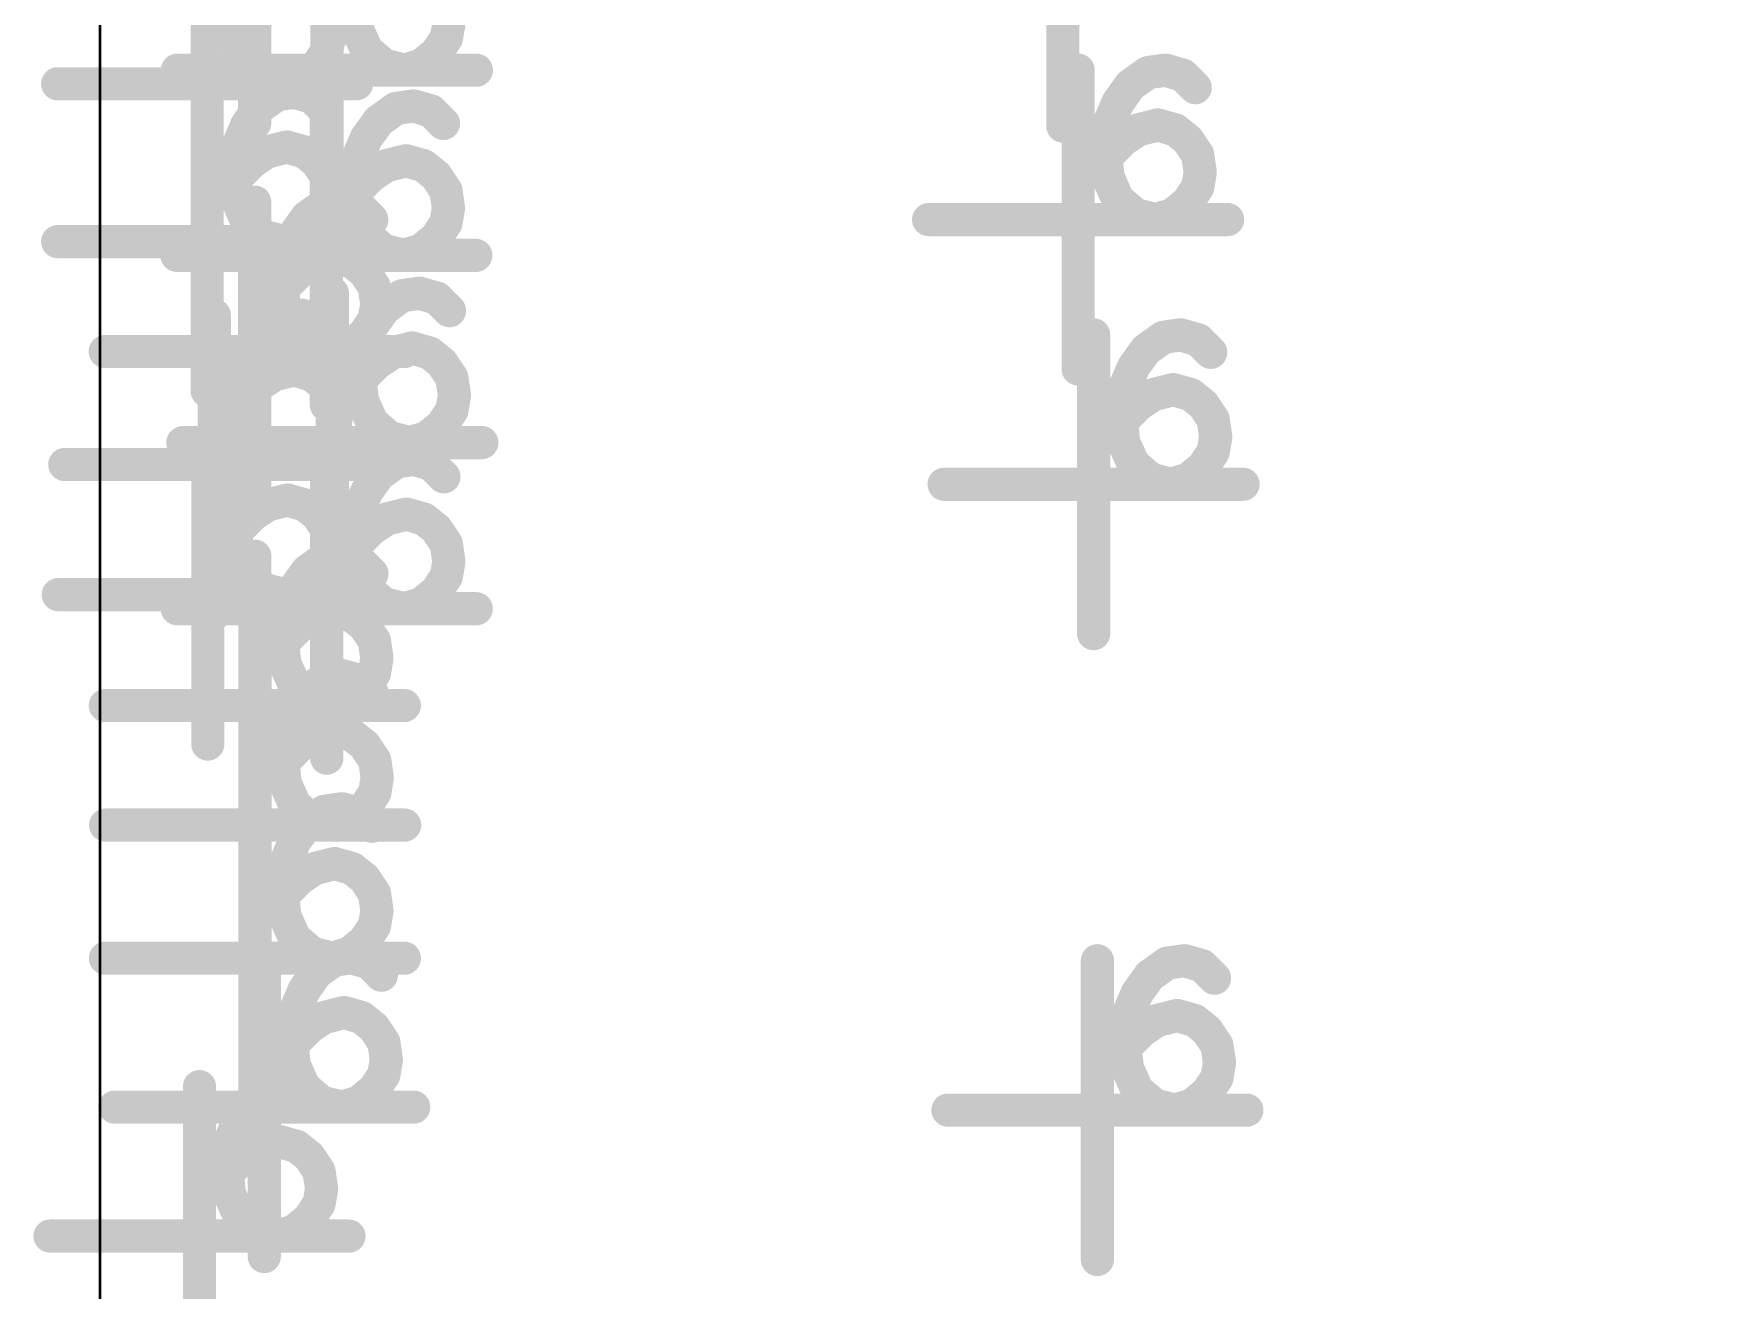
# Model space of a CAD drawing. Header units: millimetres. Extents: x 3362 to 3827, y -139 to 191.
# Drawn here: x 3529.1 to 3535.49, y 15.28 to 20.09 of the extents above; entities that cross this region are included whole.
import ezdxf

# ---------------------------------------------------------------- set-up
doc = ezdxf.new("R2010")
doc.units = ezdxf.units.MM
doc.header["$LTSCALE"] = 23.1
doc.layers.get('0').update_dxf_attribs({"linetype": 'CONTINUOUS'})

# ---------------------------------------------------------------- blocks, each defined once
blk = doc.blocks.new('PAD_R1')
at = {"const_width": 0.5}
blk.add_lwpolyline([(0.25, 0, 1), (-0.25, 0, 1)], format="xyb", close=True, dxfattribs=at)

msp = doc.modelspace()

# ---------------------------------------------------------------- linework, layer by layer
at = {"const_width": 0.0102}
msp.add_lwpolyline([(3613.171, 13.4595), (3613.171, 25.0594, 0.414215), (3612.171, 26.0594), (3581.1629, 26.0594, 0.202312), (3570.3468, 21.4963, -0.202309), (3569.2724, 21.0429), (3563.7726, 21.0429, -0.202309), (3562.6981, 21.4963, 0.202312), (3551.882, 26.0594), (3530.351, 26.0594, 0.414215), (3529.351, 25.0594), (3529.351, 13.4595, 0.414215), (3530.351, 12.4595), (3551.4675, 12.4595, -0.196013), (3553.2153, 11.7468, 0.196007), (3563.7726, 7.443), (3569.2724, 7.443, 0.196007), (3579.8297, 11.7468, -0.196013), (3581.5774, 12.4595), (3612.171, 12.4595, 0.414215)], format="xyb", close=True, dxfattribs=at)
for points, const_width in [([(3530.2456, 21.2319), (3530.2456, 20.0889)], 0.127), ([(3529.9431, 20.8887), (3529.9431, 19.7457)], 0.127), ([(3533.0332, 20.8771), (3533.0332, 19.7341)], 0.127), ([(3530.2192, 20.5194), (3530.2192, 19.3764)], 0.127), ([(3529.7612, 20.4674), (3529.7612, 19.3244)], 0.127), ([(3529.8543, 20.2121), (3529.9441, 20.1224)], 0.0945), ([(3529.8075, 20.099), (3529.9338, 20.1118)], 0.0955), ([(3530.2861, 20.1192), (3530.1604, 20.101)], 0.0675), ([(3530.2945, 20.0413), (3530.4105, 20.0928)], 0.0939), ([(3530.7438, 20.0896), (3530.6186, 20.1108)], 0.058), ([(3529.8365, 19.9892), (3529.9526, 20.0407)], 0.0939), ([(3530.2858, 20.0375), (3530.1606, 20.0587)], 0.058), ([(3530.3637, 19.9473), (3530.4462, 20.0438)], 0.0879), ([(3530.6503, 19.9419), (3530.5691, 20.0396)], 0.0743), ([(3530.7101, 20.0078), (3530.6045, 20.0783)], 0.0687), ([(3530.7907, 19.9479), (3529.6477, 19.9479)], 0.127), ([(3529.9057, 19.8952), (3529.9883, 19.9917)], 0.0879), ([(3530.0031, 19.8438), (3530.0339, 19.967)], 0.0785), ([(3530.1073, 19.8443), (3530.0724, 19.9664)], 0.0692), ([(3530.1923, 19.8898), (3530.1111, 19.9875)], 0.0743), ([(3530.2522, 19.9558), (3530.1465, 20.0262)], 0.0687), ([(3530.4611, 19.8959), (3530.4919, 20.019)], 0.0785), ([(3530.5653, 19.8964), (3530.5303, 20.0185)], 0.0692), ([(3533.0916, 19.9479), (3533.0916, 18.8049)], 0.127), ([(3533.288, 19.9663), (3533.3619, 19.863)], 0.0821), ([(3533.3827, 20.0061), (3533.4005, 19.8803)], 0.0672), ([(3533.4757, 19.9995), (3533.4409, 19.8773)], 0.0695), ([(3530.3327, 19.8959), (3529.1897, 19.8959)], 0.127), ([(3530.0525, 19.9218), (3530.0703, 19.796)], 0.0672), ([(3530.1455, 19.9151), (3530.1107, 19.793)], 0.0695), ([(3533.5605, 19.9499), (3533.4707, 19.8601)], 0.0675), ([(3529.7614, 19.8636), (3529.7614, 18.7206)], 0.127), ([(3529.9578, 19.882), (3530.0317, 19.7787)], 0.0821), ([(3530.2303, 19.8656), (3530.1405, 19.7758)], 0.0675), ([(3530.2171, 19.811), (3530.2171, 18.668)], 0.127), ([(3530.5082, 19.8692), (3530.526, 19.7434)], 0.0672), ([(3530.6012, 19.8626), (3530.5663, 19.7404)], 0.0695), ([(3533.2161, 19.8944), (3533.3195, 19.8206)], 0.0818), ([(3529.8859, 19.8101), (3529.9893, 19.7363)], 0.0818), ([(3530.4135, 19.8294), (3530.4873, 19.7261)], 0.0821), ([(3530.6859, 19.813), (3530.5961, 19.7232)], 0.0675), ([(3533.1713, 19.8159), (3533.288, 19.7658)], 0.0727), ([(3533.3429, 19.7904), (3533.3737, 19.6672)], 0.0785), ([(3533.4473, 19.7899), (3533.4124, 19.6678)], 0.0695), ([(3529.8411, 19.7316), (3529.9578, 19.6814)], 0.0727), ([(3530.0127, 19.7061), (3530.0435, 19.5829)], 0.0785), ([(3530.3416, 19.7575), (3530.445, 19.6837)], 0.0818), ([(3533.1468, 19.7298), (3533.2724, 19.7105)], 0.0754), ([(3533.2564, 19.7531), (3533.3269, 19.6474)], 0.0687), ([(3533.5267, 19.7498), (3533.4473, 19.6507)], 0.0609), ([(3529.8166, 19.6455), (3529.9422, 19.6262)], 0.0754), ([(3529.9262, 19.6688), (3529.9967, 19.5631)], 0.0687), ([(3530.1171, 19.7056), (3530.0822, 19.5835)], 0.0695), ([(3530.1965, 19.6655), (3530.1171, 19.5664)], 0.0609), ([(3530.2968, 19.679), (3530.4135, 19.6288)], 0.0727), ([(3530.4684, 19.6535), (3530.4992, 19.5303)], 0.0785), ([(3530.5727, 19.653), (3530.5379, 19.5309)], 0.0695), ([(3533.1392, 19.6804), (3533.2648, 19.6611)], 0.0754), ([(3533.1848, 19.6927), (3533.2746, 19.6029)], 0.0945), ([(3533.5826, 19.6879), (3533.477, 19.6174)], 0.0687), ([(3529.809, 19.5961), (3529.9346, 19.5768)], 0.0754), ([(3529.8546, 19.6084), (3529.9444, 19.5186)], 0.0945), ([(3530.2524, 19.6035), (3530.1468, 19.5331)], 0.0687), ([(3530.2723, 19.5929), (3530.3979, 19.5736)], 0.0754), ([(3530.3819, 19.6162), (3530.4524, 19.5105)], 0.0687), ([(3530.6522, 19.6129), (3530.5727, 19.5138)], 0.0609), ([(3533.1379, 19.5796), (3533.2643, 19.5924)], 0.0955), ([(3533.6165, 19.5998), (3533.4908, 19.5816)], 0.0675), ([(3529.8077, 19.4952), (3529.9341, 19.5081)], 0.0955), ([(3530.2647, 19.5435), (3530.3903, 19.5242)], 0.0754), ([(3530.3103, 19.5558), (3530.4001, 19.466)], 0.0945), ([(3530.7081, 19.551), (3530.6024, 19.4805)], 0.0687), ([(3533.1669, 19.4698), (3533.283, 19.5213)], 0.0939), ([(3533.6163, 19.5181), (3533.491, 19.5393)], 0.058), ([(3529.9431, 19.4432), (3529.9431, 18.3002)], 0.127), ([(3530.1394, 19.4616), (3530.2133, 19.3583)], 0.0821), ([(3530.2863, 19.5154), (3530.1606, 19.4973)], 0.0675), ([(3530.2341, 19.5014), (3530.2519, 19.3757)], 0.0672), ([(3530.2634, 19.4427), (3530.3898, 19.4555)], 0.0955), ([(3530.3271, 19.4948), (3530.2923, 19.3726)], 0.0695), ([(3530.742, 19.4628), (3530.6163, 19.4447)], 0.0675), ([(3533.2362, 19.3758), (3533.3187, 19.4723)], 0.0879), ([(3533.5227, 19.3704), (3533.4416, 19.4681)], 0.0743), ([(3533.5826, 19.4363), (3533.477, 19.5068)], 0.0687), ([(3529.8367, 19.3855), (3529.9528, 19.437)], 0.0939), ([(3529.906, 19.2915), (3529.9885, 19.388)], 0.0879), ([(3530.0675, 19.3897), (3530.1709, 19.3159)], 0.0818), ([(3530.2524, 19.352), (3530.1468, 19.4224)], 0.0687), ([(3530.2861, 19.4338), (3530.1609, 19.4549)], 0.058), ([(3530.2924, 19.3329), (3530.4085, 19.3844)], 0.0939), ([(3530.4119, 19.4452), (3530.3221, 19.3554)], 0.0675), ([(3530.7418, 19.3812), (3530.6165, 19.4024)], 0.058), ([(3533.6631, 19.3764), (3532.5201, 19.3764)], 0.127), ([(3533.3335, 19.3244), (3533.3643, 19.4475)], 0.0785), ([(3533.4378, 19.3249), (3533.4028, 19.447)], 0.0692), ([(3530.0033, 19.24), (3530.0341, 19.3632)], 0.0785), ([(3530.1076, 19.2406), (3530.0726, 19.3627)], 0.0692), ([(3530.1926, 19.2861), (3530.1114, 19.3837)], 0.0743), ([(3530.3616, 19.2389), (3530.4442, 19.3354)], 0.0879), ([(3530.6482, 19.2335), (3530.5671, 19.3312)], 0.0743), ([(3530.7081, 19.2994), (3530.6024, 19.3699)], 0.0687), ([(3530.3329, 19.2921), (3529.1899, 19.2921)], 0.127), ([(3530.7886, 19.2395), (3529.6456, 19.2395)], 0.127), ([(3530.0227, 19.3112), (3530.1394, 19.2611)], 0.0727), ([(3530.1944, 19.2858), (3530.2251, 19.1626)], 0.0785), ([(3530.2987, 19.2852), (3530.2638, 19.1631)], 0.0695), ([(3530.459, 19.1874), (3530.4898, 19.3106)], 0.0785), ([(3530.5633, 19.188), (3530.5283, 19.3101)], 0.0692), ([(3529.9982, 19.2251), (3530.1238, 19.2058)], 0.0754), ([(3530.0362, 19.188), (3530.126, 19.0982)], 0.0945), ([(3530.1079, 19.2484), (3530.1783, 19.1427)], 0.0687), ([(3530.3781, 19.2451), (3530.2987, 19.146)], 0.0609), ([(3529.9907, 19.1757), (3530.1162, 19.1564)], 0.0754), ([(3530.434, 19.1832), (3530.3284, 19.1127)], 0.0687), ([(3530.5311, 19.1529), (3530.5488, 19.0272)], 0.0672), ([(3530.624, 19.1463), (3530.5892, 19.0241)], 0.0695), ([(3529.9894, 19.0749), (3530.1157, 19.0877)], 0.0955), ([(3530.24, 19.0947), (3530.24, 17.9517)], 0.127), ([(3530.4679, 19.0951), (3530.3422, 19.0769)], 0.0675), ([(3530.4364, 19.1131), (3530.5102, 19.0098)], 0.0821), ([(3530.7088, 19.0967), (3530.619, 19.0069)], 0.0675), ([(3529.7884, 19.0109), (3529.7884, 17.8679)], 0.127), ([(3529.9847, 19.0293), (3530.0586, 18.926)], 0.0821), ([(3530.0184, 18.9651), (3530.1344, 19.0166)], 0.0939), ([(3530.0795, 19.0691), (3530.0972, 18.9433)], 0.0672), ([(3530.1724, 19.0625), (3530.1376, 18.9403)], 0.0695), ([(3530.2572, 19.0129), (3530.1674, 18.9231)], 0.0675), ([(3530.4677, 19.0134), (3530.3425, 19.0346)], 0.058), ([(3530.3644, 19.0412), (3530.4678, 18.9674)], 0.0818), ([(3529.9128, 18.9574), (3530.0162, 18.8836)], 0.0818), ([(3530.0876, 18.8711), (3530.1701, 18.9676)], 0.0879), ([(3530.185, 18.8197), (3530.2158, 18.9429)], 0.0785), ([(3530.3742, 18.8657), (3530.293, 18.9634)], 0.0743), ([(3530.3197, 18.9627), (3530.4364, 18.9126)], 0.0727), ([(3530.434, 18.9316), (3530.3284, 19.0021)], 0.0687), ([(3533.1508, 18.9355), (3533.1508, 17.7925)], 0.127), ([(3533.3472, 18.9539), (3533.421, 18.8505)], 0.0821), ([(3533.4419, 18.9937), (3533.4597, 18.8679)], 0.0672), ([(3533.5349, 18.987), (3533.5, 18.8649)], 0.0695), ([(3530.5146, 18.8717), (3529.3716, 18.8717)], 0.127), ([(3529.8681, 18.8789), (3529.9848, 18.8287)], 0.0727), ([(3530.2892, 18.8202), (3530.2542, 18.9423)], 0.0692), ([(3530.4048, 18.8999), (3530.4752, 18.7943)], 0.0687), ([(3530.4913, 18.9373), (3530.5221, 18.8141)], 0.0785), ([(3530.5956, 18.9367), (3530.5608, 18.8146)], 0.0695), ([(3530.6751, 18.8966), (3530.5956, 18.7976)], 0.0609), ([(3533.2753, 18.8819), (3533.3786, 18.8082)], 0.0818), ([(3533.6196, 18.9375), (3533.5298, 18.8477)], 0.0675), ([(3530.0397, 18.8534), (3530.0705, 18.7302)], 0.0785), ([(3530.144, 18.8529), (3530.1091, 18.7308)], 0.0695), ([(3530.2876, 18.8272), (3530.4131, 18.8079)], 0.0754), ([(3530.2952, 18.8766), (3530.4207, 18.8573)], 0.0754), ([(3530.3331, 18.8395), (3530.4229, 18.7497)], 0.0945), ([(3530.731, 18.8347), (3530.6253, 18.7642)], 0.0687), ([(3529.8436, 18.7928), (3529.9691, 18.7735)], 0.0754), ([(3529.8815, 18.7557), (3529.9713, 18.6659)], 0.0945), ([(3529.9532, 18.8161), (3530.0236, 18.7104)], 0.0687), ([(3530.2234, 18.8128), (3530.144, 18.7137)], 0.0609), ([(3530.2863, 18.7264), (3530.4126, 18.7392)], 0.0955), ([(3533.2305, 18.8035), (3533.3472, 18.7533)], 0.0727), ([(3533.4021, 18.778), (3533.4329, 18.6548)], 0.0785), ([(3533.5064, 18.7775), (3533.4716, 18.6553)], 0.0695), ([(3529.836, 18.7434), (3529.9615, 18.7241)], 0.0754), ([(3530.2793, 18.7509), (3530.1737, 18.6804)], 0.0687), ([(3530.7648, 18.7466), (3530.6392, 18.7284)], 0.0675), ([(3533.206, 18.7174), (3533.3316, 18.6981)], 0.0754), ([(3533.244, 18.6803), (3533.3338, 18.5905)], 0.0945), ([(3533.3156, 18.7407), (3533.3861, 18.635)], 0.0687), ([(3533.5859, 18.7374), (3533.5064, 18.6383)], 0.0609), ([(3529.8347, 18.6426), (3529.961, 18.6554)], 0.0955), ([(3530.3132, 18.6627), (3530.1875, 18.6446)], 0.0675), ([(3530.3153, 18.6166), (3530.4314, 18.6681)], 0.0939), ([(3530.3845, 18.5226), (3530.4671, 18.6191)], 0.0879), ([(3530.731, 18.5831), (3530.6253, 18.6536)], 0.0687), ([(3530.7646, 18.6649), (3530.6394, 18.6861)], 0.058), ([(3533.1984, 18.6679), (3533.324, 18.6486)], 0.0754), ([(3533.6418, 18.6754), (3533.5361, 18.605)], 0.0687), ([(3529.8637, 18.5328), (3529.9798, 18.5843)], 0.0939), ([(3530.0548, 18.5713), (3530.0726, 18.4455)], 0.0672), ([(3530.1478, 18.5646), (3530.113, 18.4425)], 0.0695), ([(3530.2793, 18.4993), (3530.1737, 18.5698)], 0.0687), ([(3530.313, 18.5811), (3530.1878, 18.6023)], 0.058), ([(3530.4819, 18.4712), (3530.5127, 18.5944)], 0.0785), ([(3530.5861, 18.4717), (3530.5512, 18.5938)], 0.0692), ([(3530.6711, 18.5172), (3530.5899, 18.6149)], 0.0743), ([(3533.1971, 18.5671), (3533.3235, 18.5799)], 0.0955), ([(3533.6757, 18.5873), (3533.55, 18.5691)], 0.0675), ([(3530.8115, 18.5232), (3529.6685, 18.5232)], 0.127), ([(3529.7637, 18.5131), (3529.7637, 17.3701)], 0.127), ([(3529.9329, 18.4388), (3530.0154, 18.5353)], 0.0879), ([(3529.9601, 18.5315), (3530.0339, 18.4281)], 0.0821), ([(3530.0303, 18.3873), (3530.0611, 18.5105)], 0.0785), ([(3530.1345, 18.3879), (3530.0996, 18.51)], 0.0692), ([(3530.2195, 18.4334), (3530.1383, 18.5311)], 0.0743), ([(3530.2326, 18.5151), (3530.1428, 18.4252)], 0.0675), ([(3530.5097, 18.5174), (3530.5275, 18.3917)], 0.0672), ([(3530.6027, 18.5108), (3530.5679, 18.3886)], 0.0695), ([(3533.2261, 18.4573), (3533.3422, 18.5089)], 0.0939), ([(3533.6755, 18.5057), (3533.5502, 18.5268)], 0.058), ([(3530.3599, 18.4394), (3529.2169, 18.4394)], 0.127), ([(3529.8882, 18.4595), (3529.9916, 18.3858)], 0.0818), ([(3530.2186, 18.4592), (3530.2186, 17.3162)], 0.127), ([(3530.415, 18.4776), (3530.4889, 18.3743)], 0.0821), ([(3530.6875, 18.4612), (3530.5977, 18.3714)], 0.0675), ([(3533.2953, 18.3634), (3533.3779, 18.4599)], 0.0879), ([(3533.3927, 18.3119), (3533.4235, 18.4351)], 0.0785), ([(3533.497, 18.3125), (3533.462, 18.4346)], 0.0692), ([(3533.5819, 18.3579), (3533.5008, 18.4556)], 0.0743), ([(3533.6418, 18.4239), (3533.5361, 18.4943)], 0.0687), ([(3529.8434, 18.3811), (3529.9601, 18.3309)], 0.0727), ([(3530.3431, 18.4057), (3530.4465, 18.3319)], 0.0818), ([(3533.7223, 18.364), (3532.5793, 18.364)], 0.127), ([(3529.9285, 18.3183), (3529.999, 18.2126)], 0.0687), ([(3530.015, 18.3556), (3530.0458, 18.2324)], 0.0785), ([(3530.1193, 18.3551), (3530.0845, 18.2329)], 0.0695), ([(3530.1988, 18.315), (3530.1193, 18.2159)], 0.0609), ([(3530.2983, 18.3272), (3530.415, 18.2771)], 0.0727), ([(3530.4699, 18.3018), (3530.5007, 18.1786)], 0.0785), ([(3529.8113, 18.2455), (3529.9369, 18.2262)], 0.0754), ([(3529.8189, 18.295), (3529.9445, 18.2757)], 0.0754), ([(3529.8569, 18.2579), (3529.9467, 18.1681)], 0.0945), ([(3530.2547, 18.253), (3530.149, 18.1826)], 0.0687), ([(3530.2738, 18.2411), (3530.3994, 18.2218)], 0.0754), ([(3530.3834, 18.2644), (3530.4539, 18.1587)], 0.0687), ([(3530.5743, 18.3012), (3530.5394, 18.1791)], 0.0695), ([(3530.6537, 18.2611), (3530.5743, 18.162)], 0.0609), ([(3530.2662, 18.1917), (3530.3918, 18.1724)], 0.0754), ([(3530.3118, 18.204), (3530.4016, 18.1142)], 0.0945), ([(3530.7096, 18.1992), (3530.604, 18.1287)], 0.0687), ([(3529.81, 18.1447), (3529.9364, 18.1575)], 0.0955), ([(3529.9436, 18.0889), (3529.9436, 16.9459)], 0.127), ([(3530.1399, 18.1073), (3530.2138, 18.004)], 0.0821), ([(3530.2886, 18.1649), (3530.1629, 18.1467)], 0.0675), ([(3530.2347, 18.1471), (3530.2524, 18.0213)], 0.0672), ([(3530.2649, 18.0909), (3530.3913, 18.1037)], 0.0955), ([(3530.3276, 18.1404), (3530.2928, 18.0183)], 0.0695), ([(3529.839, 18.0349), (3529.9551, 18.0865)], 0.0939), ([(3530.2547, 18.0015), (3530.149, 18.0719)], 0.0687), ([(3530.2884, 18.0833), (3530.1631, 18.1044)], 0.058), ([(3530.4124, 18.0909), (3530.3226, 18.0011)], 0.0675), ([(3530.7435, 18.1111), (3530.6178, 18.0929)], 0.0675), ([(3529.9082, 17.941), (3529.9908, 18.0375)], 0.0879), ([(3530.0056, 17.8895), (3530.0364, 18.0127)], 0.0785), ([(3530.068, 18.0354), (3530.1714, 17.9616)], 0.0818), ([(3530.1099, 17.8901), (3530.0749, 18.0121)], 0.0692), ([(3530.1948, 17.9355), (3530.1137, 18.0332)], 0.0743), ([(3530.2939, 17.9811), (3530.41, 18.0326)], 0.0939), ([(3530.3632, 17.8871), (3530.4457, 17.9836)], 0.0879), ([(3530.7096, 17.9476), (3530.604, 18.0181)], 0.0687), ([(3530.7433, 18.0294), (3530.6181, 18.0506)], 0.058), ([(3530.3352, 17.9416), (3529.1922, 17.9416)], 0.127), ([(3530.0233, 17.9569), (3530.14, 17.9067)], 0.0727), ([(3530.1949, 17.9314), (3530.2257, 17.8082)], 0.0785), ([(3530.2992, 17.9309), (3530.2643, 17.8088)], 0.0695), ([(3530.4605, 17.8357), (3530.4913, 17.9589)], 0.0785), ([(3530.5648, 17.8362), (3530.5298, 17.9583)], 0.0692), ([(3530.6498, 17.8817), (3530.5686, 17.9794)], 0.0743), ([(3530.7901, 17.8877), (3529.6471, 17.8877)], 0.127), ([(3529.9988, 17.8708), (3530.1243, 17.8515)], 0.0754), ([(3530.1084, 17.8941), (3530.1788, 17.7884)], 0.0687), ([(3530.3786, 17.8908), (3530.2992, 17.7917)], 0.0609), ([(3529.9912, 17.8214), (3530.1167, 17.8021)], 0.0754), ([(3530.0367, 17.8337), (3530.1265, 17.7439)], 0.0945), ([(3530.4345, 17.8288), (3530.3289, 17.7584)], 0.0687), ([(3529.9899, 17.7205), (3530.1162, 17.7334)], 0.0955), ([(3530.4684, 17.7407), (3530.3427, 17.7226)], 0.0675), ([(3530.0189, 17.6108), (3530.135, 17.6623)], 0.0939), ([(3530.2359, 17.6899), (3530.2537, 17.5641)], 0.0672), ([(3530.3289, 17.6832), (3530.2941, 17.5611)], 0.0695), ([(3530.4682, 17.6591), (3530.343, 17.6802)], 0.058), ([(3529.9448, 17.6317), (3529.9448, 16.4887)], 0.127), ([(3530.0881, 17.5168), (3530.1706, 17.6133)], 0.0879), ([(3530.1412, 17.6501), (3530.2151, 17.5468)], 0.0821), ([(3530.3747, 17.5114), (3530.2935, 17.609)], 0.0743), ([(3530.4137, 17.6337), (3530.3239, 17.5439)], 0.0675), ([(3530.4345, 17.5773), (3530.3289, 17.6477)], 0.0687), ([(3530.5151, 17.5174), (3529.3721, 17.5174)], 0.127), ([(3530.0693, 17.5782), (3530.1727, 17.5044)], 0.0818), ([(3530.1855, 17.4653), (3530.2163, 17.5885)], 0.0785), ([(3530.2897, 17.4659), (3530.2548, 17.588)], 0.0692), ([(3530.0245, 17.4997), (3530.1412, 17.4495)], 0.0727), ([(3530.1961, 17.4742), (3530.2269, 17.351)], 0.0785), ([(3530, 17.4136), (3530.1256, 17.3943)], 0.0754), ([(3530.1096, 17.4369), (3530.1801, 17.3312)], 0.0687), ([(3530.3004, 17.4737), (3530.2656, 17.3516)], 0.0695), ([(3530.3799, 17.4336), (3530.3005, 17.3345)], 0.0609), ([(3529.9924, 17.3642), (3530.118, 17.3449)], 0.0754), ([(3530.038, 17.3765), (3530.1278, 17.2867)], 0.0945), ([(3530.4358, 17.3716), (3530.3301, 17.3012)], 0.0687), ([(3529.9911, 17.2633), (3530.1175, 17.2762)], 0.0955), ([(3530.4697, 17.2835), (3530.344, 17.2654)], 0.0675), ([(3530.0201, 17.1536), (3530.1362, 17.2051)], 0.0939), ([(3530.0893, 17.0596), (3530.1719, 17.1561)], 0.0879), ([(3530.2349, 17.1806), (3530.2527, 17.0549)], 0.0672), ([(3530.3279, 17.174), (3530.293, 17.0518)], 0.0695), ([(3530.4358, 17.1201), (3530.3301, 17.1905)], 0.0687), ([(3530.4695, 17.2019), (3530.3442, 17.223)], 0.058), ([(3529.9438, 17.1224), (3529.9438, 15.9794)], 0.127), ([(3530.1402, 17.1408), (3530.214, 17.0375)], 0.0821), ([(3530.1867, 17.0081), (3530.2175, 17.1313)], 0.0785), ([(3530.291, 17.0087), (3530.256, 17.1308)], 0.0692), ([(3530.3759, 17.0542), (3530.2948, 17.1518)], 0.0743), ([(3530.4126, 17.1244), (3530.3228, 17.0346)], 0.0675), ([(3530.5163, 17.0602), (3529.3733, 17.0602)], 0.127), ([(3530.0683, 17.0689), (3530.1716, 16.9951)], 0.0818), ([(3530.0235, 16.9904), (3530.1402, 16.9403)], 0.0727), ([(3530.1951, 16.965), (3530.2259, 16.8418)], 0.0785), ([(3530.2994, 16.9644), (3530.2646, 16.8423)], 0.0695), ([(3529.999, 16.9043), (3530.1246, 16.885)], 0.0754), ([(3530.1086, 16.9276), (3530.1791, 16.8219)], 0.0687), ([(3530.3789, 16.9243), (3530.2994, 16.8252)], 0.0609), ([(3529.9914, 16.8549), (3530.117, 16.8356)], 0.0754), ([(3530.037, 16.8672), (3530.1268, 16.7774)], 0.0945), ([(3530.4348, 16.8624), (3530.3291, 16.7919)], 0.0687), ([(3529.9901, 16.7541), (3530.1165, 16.7669)], 0.0955), ([(3530.4687, 16.7743), (3530.343, 16.7561)], 0.0675), ([(3530.0191, 16.6443), (3530.1352, 16.6958)], 0.0939), ([(3530.4684, 16.6926), (3530.3432, 16.7138)], 0.058), ([(3530.0883, 16.5503), (3530.1709, 16.6468)], 0.0879), ([(3530.3749, 16.5449), (3530.2937, 16.6426)], 0.0743), ([(3530.4348, 16.6108), (3530.3291, 16.6813)], 0.0687), ([(3530.5153, 16.5509), (3529.3723, 16.5509)], 0.127), ([(3529.9796, 16.5527), (3529.9796, 15.4097)], 0.127), ([(3530.1857, 16.4989), (3530.2165, 16.6221)], 0.0785), ([(3530.29, 16.4994), (3530.255, 16.6215)], 0.0692), ([(3530.2707, 16.6109), (3530.2885, 16.4851)], 0.0672), ([(3530.3637, 16.6042), (3530.3289, 16.4821)], 0.0695), ([(3533.4564, 16.5995), (3533.4741, 16.4737)], 0.0672), ([(3533.5494, 16.5928), (3533.5145, 16.4707)], 0.0695), ([(3530.176, 16.5711), (3530.2498, 16.4678)], 0.0821), ([(3530.4485, 16.5547), (3530.3586, 16.4649)], 0.0675), ([(3533.1653, 16.5413), (3533.1653, 15.3983)], 0.127), ([(3533.3617, 16.5597), (3533.4355, 16.4563)], 0.0821), ([(3533.6341, 16.5433), (3533.5443, 16.4534)], 0.0675), ([(3530.1041, 16.4992), (3530.2075, 16.4254)], 0.0818), ([(3533.2898, 16.4877), (3533.3931, 16.414)], 0.0818), ([(3530.0593, 16.4207), (3530.176, 16.3705)], 0.0727), ([(3530.2309, 16.3952), (3530.2617, 16.272)], 0.0785), ([(3530.3352, 16.3947), (3530.3004, 16.2726)], 0.0695), ([(3533.245, 16.4092), (3533.3617, 16.3591)], 0.0727), ([(3533.4166, 16.3838), (3533.4474, 16.2606)], 0.0785), ([(3530.0348, 16.3346), (3530.1604, 16.3153)], 0.0754), ([(3530.1444, 16.3579), (3530.2149, 16.2522)], 0.0687), ([(3530.4147, 16.3546), (3530.3352, 16.2555)], 0.0609), ([(3533.2205, 16.3232), (3533.346, 16.3039)], 0.0754), ([(3533.3301, 16.3465), (3533.4005, 16.2408)], 0.0687), ([(3533.5209, 16.3833), (3533.4861, 16.2611)], 0.0695), ([(3533.6004, 16.3432), (3533.5209, 16.2441)], 0.0609), ([(3530.0272, 16.2852), (3530.1528, 16.2659)], 0.0754), ([(3530.0728, 16.2975), (3530.1626, 16.2077)], 0.0945), ([(3530.4706, 16.2927), (3530.3649, 16.2222)], 0.0687), ([(3533.2129, 16.2737), (3533.3384, 16.2544)], 0.0754), ([(3533.2584, 16.2861), (3533.3482, 16.1963)], 0.0945), ([(3533.6563, 16.2812), (3533.5506, 16.2108)], 0.0687), ([(3530.0259, 16.1843), (3530.1523, 16.1972)], 0.0955), ([(3530.5045, 16.2045), (3530.3788, 16.1864)], 0.0675), ([(3533.2116, 16.1729), (3533.3379, 16.1857)], 0.0955), ([(3530.0549, 16.0746), (3530.171, 16.1261)], 0.0939), ([(3530.5043, 16.1229), (3530.379, 16.1441)], 0.058), ([(3533.6902, 16.1931), (3533.5645, 16.1749)], 0.0675), ([(3529.732, 16.0594), (3529.732, 14.9164)], 0.127), ([(3529.9284, 16.0778), (3530.0022, 15.9745)], 0.0821), ([(3530.0231, 16.1176), (3530.0408, 15.9919)], 0.0672), ([(3530.116, 16.111), (3530.0812, 15.9888)], 0.0695), ([(3530.1241, 15.9806), (3530.2067, 16.0771)], 0.0879), ([(3530.4107, 15.9752), (3530.3296, 16.0728)], 0.0743), ([(3530.4706, 16.0411), (3530.3649, 16.1115)], 0.0687), ([(3533.2406, 16.0631), (3533.3567, 16.1147)], 0.0939), ([(3533.3098, 15.9692), (3533.3924, 16.0656)], 0.0879), ([(3533.6563, 16.0297), (3533.5506, 16.1001)], 0.0687), ([(3533.6899, 16.1115), (3533.5647, 16.1326)], 0.058), ([(3530.5511, 15.9812), (3529.4081, 15.9812)], 0.127), ([(3529.8564, 16.0059), (3529.9598, 15.9321)], 0.0818), ([(3530.2008, 16.0614), (3530.111, 15.9716)], 0.0675), ([(3530.2215, 15.9291), (3530.2523, 16.0523)], 0.0785), ([(3530.3258, 15.9297), (3530.2908, 16.0518)], 0.0692), ([(3533.4072, 15.9177), (3533.438, 16.0409)], 0.0785), ([(3533.5114, 15.9183), (3533.4765, 16.0403)], 0.0692), ([(3533.5964, 15.9637), (3533.5152, 16.0614)], 0.0743), ([(3533.7368, 15.9698), (3532.5938, 15.9698)], 0.127), ([(3529.8117, 15.9274), (3529.9284, 15.8773)], 0.0727), ([(3529.9833, 15.902), (3530.0141, 15.7788)], 0.0785), ([(3530.0876, 15.9014), (3530.0528, 15.7793)], 0.0695), ([(3529.7872, 15.8413), (3529.9127, 15.822)], 0.0754), ([(3529.8251, 15.8042), (3529.9149, 15.7144)], 0.0945), ([(3529.8968, 15.8646), (3529.9672, 15.759)], 0.0687), ([(3530.1671, 15.8613), (3530.0876, 15.7623)], 0.0609), ([(3529.7796, 15.7919), (3529.9051, 15.7726)], 0.0754), ([(3530.223, 15.7994), (3530.1173, 15.7289)], 0.0687), ([(3529.7783, 15.6911), (3529.9046, 15.7039)], 0.0955), ([(3530.2568, 15.7113), (3530.1312, 15.6931)], 0.0675), ([(3529.8073, 15.5813), (3529.9234, 15.6328)], 0.0939), ([(3530.2566, 15.6296), (3530.1314, 15.6508)], 0.058), ([(3529.8765, 15.4873), (3529.9591, 15.5838)], 0.0879), ([(3529.9739, 15.4359), (3530.0047, 15.5591)], 0.0785), ([(3530.0781, 15.4364), (3530.0432, 15.5585)], 0.0692), ([(3530.1631, 15.4819), (3530.0819, 15.5796)], 0.0743), ([(3530.223, 15.5478), (3530.1173, 15.6183)], 0.0687), ([(3530.3035, 15.4879), (3529.1605, 15.4879)], 0.127)]:
    msp.add_lwpolyline(points, dxfattribs=dict(const_width=const_width))

# ---------------------------------------------------------------- block references
at = {"xscale": 0.127, "yscale": 0.127}
for p in [(3529.8658, 20.1339), (3530.2184, 20.1435), (3530.228, 20.0767), (3530.2456, 20.0889), (3530.3335, 20.11), (3530.6764, 20.0716), (3530.686, 20.1288), (3529.8755, 20.0579), (3530.2184, 20.0196), (3530.3716, 20.0241), (3530.6383, 20.0145), (3529.6477, 19.9479), (3529.9136, 19.9721), (3530.1803, 19.9624), (3530.4384, 19.967), (3530.5146, 19.9479), (3530.5811, 19.967), (3530.7907, 19.9479), (3533.0916, 19.9479), (3533.3583, 19.9385), (3533.4249, 19.9479), (3529.1897, 19.8959), (3529.9804, 19.9149), (3530.0566, 19.8959), (3530.1231, 19.9149), (3530.3327, 19.8959), (3533.2915, 19.8908), (3533.4917, 19.9289), (3533.5394, 19.8811), (3529.7614, 19.8636), (3530.0281, 19.8542), (3530.0947, 19.8636), (3530.1615, 19.8445), (3530.2171, 19.811), (3530.5504, 19.811), (3533.244, 19.8242), (3529.9431, 19.7457), (3529.9613, 19.8064), (3530.2092, 19.7968), (3530.417, 19.7539), (3530.4838, 19.8016), (3530.6172, 19.792), (3533.2153, 19.7574), (3529.9138, 19.7399), (3530.3695, 19.6873), (3530.6649, 19.7442), (3533.0332, 19.7341), (3533.3202, 19.7193), (3533.3964, 19.7384), (3533.4632, 19.7193), (3529.8851, 19.6731), (3529.99, 19.635), (3530.0662, 19.654), (3530.133, 19.635), (3530.3408, 19.6205), (3533.1963, 19.6335), (3533.2631, 19.6812), (3533.5107, 19.6812), (3533.5488, 19.6241), (3529.9329, 19.5969), (3530.1805, 19.5969), (3530.4457, 19.5824), (3530.5219, 19.6015), (3530.5887, 19.5824), (3533.1963, 19.6144), (3533.5585, 19.5573), (3529.8661, 19.5491), (3529.8661, 19.5301), (3530.2186, 19.5397), (3530.3218, 19.4966), (3530.3886, 19.5443), (3530.6362, 19.5443), (3533.2059, 19.5385), (3533.5488, 19.5001), (3529.8757, 19.4542), (3529.9431, 19.4432), (3530.2098, 19.4338), (3530.2283, 19.4729), (3530.2763, 19.4432), (3530.3218, 19.4775), (3530.6743, 19.4872), (3533.244, 19.4526), (3533.5107, 19.443), (3529.9138, 19.3683), (3530.1429, 19.3861), (3530.2186, 19.4158), (3530.2192, 19.3764), (3530.3314, 19.4016), (3530.3431, 19.4242), (3530.3909, 19.3764), (3530.6743, 19.3632), (3530.684, 19.4204), (3532.5201, 19.3764), (3533.3108, 19.3955), (3533.387, 19.3764), (3533.4536, 19.3955), (3533.6631, 19.3764), (3529.7612, 19.3244), (3529.9806, 19.3111), (3530.0955, 19.3195), (3530.1234, 19.3111), (3530.1805, 19.3586), (3530.3695, 19.3157), (3530.6362, 19.3061), (3529.1899, 19.2921), (3529.6456, 19.2395), (3530.0568, 19.2921), (3530.0667, 19.2527), (3530.3329, 19.2921), (3530.4363, 19.2586), (3530.5125, 19.2395), (3530.5791, 19.2586), (3530.7886, 19.2395), (3530.1145, 19.1765), (3530.1717, 19.2146), (3530.2479, 19.2337), (3530.3147, 19.2146), (3530.3622, 19.1765), (3530.0477, 19.1288), (3530.0477, 19.1097), (3530.4003, 19.1194), (3530.24, 19.0947), (3530.4099, 19.0526), (3530.5067, 19.0853), (3530.5732, 19.0947), (3530.64, 19.0757), (3529.7884, 19.0109), (3530.0551, 19.0015), (3530.0574, 19.0338), (3530.1216, 19.0109), (3530.1884, 18.9919), (3530.4003, 18.9954), (3530.4399, 19.0376), (3530.6878, 19.0279), (3529.9883, 18.9538), (3530.0955, 18.9479), (3530.2362, 18.9441), (3530.3622, 18.9383), (3530.3924, 18.971), (3533.1508, 18.9355), (3533.4175, 18.9261), (3533.4841, 18.9355), (3533.5509, 18.9164), (3529.3716, 18.8717), (3529.9408, 18.8872), (3530.1623, 18.8908), (3530.2385, 18.8717), (3530.305, 18.8908), (3530.3637, 18.9042), (3530.4686, 18.8661), (3530.5146, 18.8717), (3530.5448, 18.8852), (3530.6116, 18.8661), (3533.3507, 18.8783), (3533.5986, 18.8687), (3529.9121, 18.8204), (3530.0932, 18.8014), (3530.4114, 18.828), (3530.6591, 18.828), (3533.0916, 18.8049), (3533.3032, 18.8118), (3529.9598, 18.7442), (3530.017, 18.7823), (3530.16, 18.7823), (3530.2075, 18.7442), (3530.3446, 18.7803), (3530.3446, 18.7612), (3530.6972, 18.7709), (3533.2745, 18.745), (3533.4556, 18.7259), (3529.7614, 18.7206), (3529.893, 18.6965), (3529.893, 18.6774), (3530.2171, 18.668), (3530.2456, 18.6871), (3530.3543, 18.6853), (3530.7068, 18.7041), (3533.3223, 18.6688), (3533.3794, 18.7069), (3533.5224, 18.7069), (3533.5699, 18.6688), (3529.9027, 18.6015), (3530.2552, 18.6203), (3530.3924, 18.5994), (3530.6972, 18.6469), (3533.2555, 18.621), (3533.2555, 18.602), (3533.608, 18.6116), (3530.2456, 18.5631), (3530.4592, 18.5423), (3530.6019, 18.5423), (3530.6591, 18.5898), (3533.6177, 18.5448), (3529.6685, 18.5232), (3529.7637, 18.5131), (3529.9408, 18.5156), (3530.0304, 18.5037), (3530.097, 18.5131), (3530.1638, 18.494), (3530.2075, 18.506), (3530.5354, 18.5232), (3530.8115, 18.5232), (3533.2651, 18.526), (3533.608, 18.4877), (3529.2169, 18.4394), (3529.9636, 18.4559), (3530.0076, 18.4585), (3530.0838, 18.4394), (3530.1503, 18.4585), (3530.2115, 18.4463), (3530.2186, 18.4592), (3530.3599, 18.4394), (3530.4853, 18.4498), (3530.5519, 18.4592), (3530.6187, 18.4402), (3533.3032, 18.4402), (3533.5699, 18.4305), (3529.9161, 18.3894), (3530.4185, 18.4021), (3530.6664, 18.3924), (3532.5793, 18.364), (3533.37, 18.383), (3533.4462, 18.364), (3533.5128, 18.383), (3533.7223, 18.364), (3529.8874, 18.3226), (3529.9431, 18.3002), (3529.9923, 18.2845), (3530.0685, 18.3035), (3530.1353, 18.2845), (3530.371, 18.3355), (3529.9352, 18.2464), (3530.1828, 18.2464), (3530.3423, 18.2687), (3530.4472, 18.2306), (3530.5234, 18.2497), (3530.5902, 18.2306), (3529.8684, 18.1986), (3529.8684, 18.1796), (3530.2209, 18.1892), (3530.3901, 18.1925), (3530.6377, 18.1925), (3529.878, 18.1036), (3529.9436, 18.0889), (3530.2306, 18.1224), (3530.2768, 18.0889), (3530.3233, 18.1448), (3530.3233, 18.1257), (3530.6758, 18.1354), (3530.1435, 18.0318), (3530.2103, 18.0795), (3530.2209, 18.0653), (3530.3329, 18.0498), (3530.3436, 18.0699), (3530.3914, 18.0221), (3530.6855, 18.0686), (3529.9161, 18.0178), (3529.9829, 17.9606), (3530.096, 17.9652), (3530.1257, 17.9606), (3530.1828, 18.0081), (3530.371, 17.9639), (3530.6758, 18.0114), (3529.1922, 17.9416), (3530.0591, 17.9416), (3530.0673, 17.8984), (3530.24, 17.9517), (3530.3352, 17.9416), (3530.4378, 17.9068), (3530.5806, 17.9068), (3530.6377, 17.9543), (3529.6471, 17.8877), (3529.7884, 17.8679), (3530.1722, 17.8603), (3530.2484, 17.8794), (3530.3152, 17.8603), (3530.514, 17.8877), (3530.7901, 17.8877), (3530.0482, 17.7744), (3530.115, 17.8222), (3530.3627, 17.8222), (3530.4008, 17.7651), (3533.1508, 17.7925), (3530.0482, 17.7554), (3530.0579, 17.6795), (3530.4008, 17.6411), (3530.4104, 17.6982), (3529.9448, 17.6317), (3530.096, 17.5936), (3530.1447, 17.5746), (3530.2115, 17.6223), (3530.2781, 17.6317), (3530.3449, 17.6127), (3530.3627, 17.5839), (3529.3721, 17.5174), (3530.1628, 17.5365), (3530.239, 17.5174), (3530.3055, 17.5365), (3530.3926, 17.5649), (3530.5151, 17.5174), (3530.0972, 17.508), (3530.0685, 17.4412), (3530.1734, 17.4031), (3530.2496, 17.4222), (3530.3164, 17.4031), (3529.7637, 17.3701), (3530.1163, 17.365), (3530.3639, 17.365), (3530.0495, 17.3172), (3530.0495, 17.2982), (3530.2186, 17.3162), (3530.402, 17.3079), (3530.0591, 17.2223), (3530.4117, 17.241), (3530.0972, 17.1364), (3530.3639, 17.1267), (3530.402, 17.1839), (3529.9438, 17.1224), (3530.1437, 17.0653), (3530.164, 17.0793), (3530.2105, 17.113), (3530.2771, 17.1224), (3530.3068, 17.0793), (3530.3439, 17.1034), (3529.3733, 17.0602), (3530.0962, 16.9987), (3530.2402, 17.0602), (3530.3916, 17.0556), (3530.5163, 17.0602), (3529.9436, 16.9459), (3530.0675, 16.9319), (3530.1724, 16.8938), (3530.2486, 16.9129), (3530.3154, 16.8938), (3530.0485, 16.808), (3530.1153, 16.8557), (3530.3629, 16.8557), (3530.0485, 16.7889), (3530.401, 16.7986), (3530.0581, 16.713), (3530.4107, 16.7318), (3530.0962, 16.6271), (3530.3629, 16.6175), (3530.401, 16.6746), (3529.3723, 16.5509), (3529.9796, 16.5527), (3530.163, 16.57), (3530.2392, 16.5509), (3530.3058, 16.57), (3530.3129, 16.5527), (3530.5153, 16.5509), (3529.9448, 16.4887), (3530.1795, 16.4956), (3530.2463, 16.5433), (3530.3797, 16.5337), (3533.1653, 16.5413), (3533.432, 16.5319), (3533.4985, 16.5413), (3533.5653, 16.5222), (3530.132, 16.429), (3530.4274, 16.4859), (3533.3652, 16.4841), (3533.6131, 16.4745), (3530.1033, 16.3622), (3533.3177, 16.4176), (3530.2082, 16.3241), (3530.2844, 16.3432), (3530.3512, 16.3241), (3533.289, 16.3508), (3533.3939, 16.3127), (3533.4701, 16.3317), (3533.5369, 16.3127), (3530.0843, 16.2383), (3530.1511, 16.286), (3530.3987, 16.286), (3533.3367, 16.2746), (3533.5844, 16.2746), (3530.0843, 16.2192), (3530.4368, 16.2289), (3533.2699, 16.2268), (3533.2699, 16.2078), (3533.6225, 16.2174), (3530.0939, 16.1433), (3530.4368, 16.1049), (3530.4465, 16.1621), (3533.2796, 16.1318), (3533.6322, 16.1506), (3529.732, 16.0594), (3529.9987, 16.05), (3530.0652, 16.0594), (3530.132, 16.0574), (3530.132, 16.0404), (3530.3987, 16.0478), (3533.3177, 16.046), (3533.6225, 16.0935), (3529.4081, 15.9812), (3529.9319, 16.0023), (3529.9438, 15.9794), (3530.1798, 15.9926), (3530.1988, 16.0003), (3530.275, 15.9812), (3530.3416, 16.0003), (3530.5511, 15.9812), (3533.3845, 15.9888), (3533.5272, 15.9888), (3533.5844, 16.0363), (3529.8844, 15.9357), (3532.5938, 15.9698), (3533.4607, 15.9698), (3533.7368, 15.9698), (3529.8557, 15.8689), (3530.0368, 15.8499), (3529.9034, 15.7927), (3529.9606, 15.8308), (3530.1036, 15.8308), (3530.1511, 15.7927), (3529.8366, 15.745), (3529.8366, 15.7259), (3530.1892, 15.7356), (3530.1988, 15.6688), (3529.8463, 15.65), (3530.1892, 15.6116), (3529.8844, 15.5641), (3530.1511, 15.5545), (3529.1605, 15.4879), (3529.9512, 15.507), (3530.0274, 15.4879), (3530.0939, 15.507), (3530.3035, 15.4879), (3529.9796, 15.4097), (3533.1653, 15.3983)]:
    msp.add_blockref('PAD_R1', p, dxfattribs=at)

doc.saveas('drawing.dxf')
